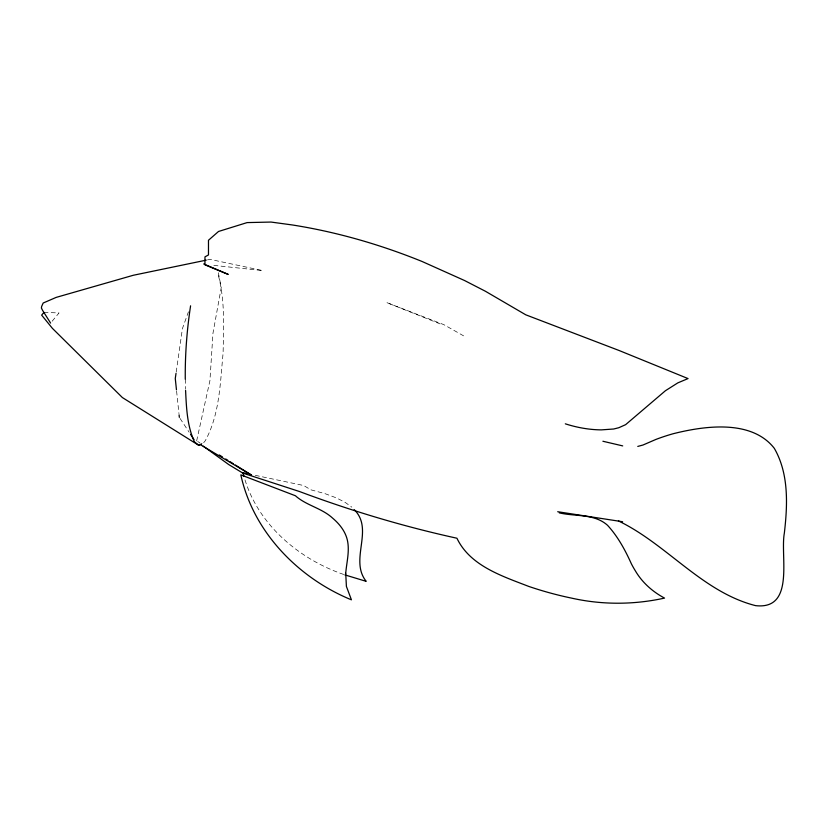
<?xml version="1.0" encoding="UTF-8"?>
<svg xmlns="http://www.w3.org/2000/svg" width="828" height="828" viewBox="0 0 828 828"><rect width="100%" height="100%" fill="white"/><g stroke="black" fill="none" stroke-linecap="round" stroke-linejoin="round"><path stroke-width="0.62" stroke-dasharray="4.14 3.1" d="M176.198 372.103L182.429 328.561L188.442 311.804M196.66 440.848L209.929 380.663L212.962 333.301L221.252 287.533L218.313 272.547M203.667 442.69L205.23 440.817C219.824 414.269 220.196 382.608 223.094 353.132C223.695 326.304 225.133 298.763 217.609 272.691M52.133 321.233L59.026 312.963L45.022 312.373M207.507 259.888L210.022 259.371L262.673 270.58L212.071 265.188M255.324 475.344L303.741 485.539L310.8 489.793L325.083 493.674L336.437 497.907L345.224 502.42L351.807 507.15M343.692 574.456C299.198 559.21 258.408 524.89 244.643 478.75M440.113 323.903L386.666 302.562L443.818 324.638L463.587 335.847M197.737 441.521L199.89 442.866M180.038 418.419L189.126 432.195M176.592 391.044L178.951 413.596M185.275 379.234L185.555 389.181"/><path stroke-width="1.24" d="M190.585 305.811C186.89 330.103 185.017 354.674 185.275 379.234M176.012 373.387L175.277 378.51L176.457 389.791M43.894 312.435L41.648 315.126L52.412 328.364L122.389 397.564L198.875 445.392L201.753 443.767M206.244 260.147L133.308 275.269L56.19 297.387L43.18 303.017L41.648 306.443L41.4 308.016L42.601 310.396L50.601 323.075M637.777 446.416L642.973 445.029L655.911 439.43A315.282 231.964 39.8 0 1 672.957 433.789C704.462 425.799 751.617 419.175 774.325 448.352C789.012 473.833 787.604 504.966 784.344 533.16C780.028 556.375 795.346 610.112 755.591 605.641C702.341 592.082 666.944 544.234 618.412 520.926M557.699 511.725L622.604 521.733M622.708 445.899L602.898 441.252M246.641 473.512L242.914 472.726L243.949 476.348M559.273 512.863C575.263 516.703 594.276 513.422 607.514 525.273C617.802 536.44 625.202 550.061 631.381 563.827A88.492 65.101 39.8 0 0 635.345 570.823C642.197 582.519 652.619 591.761 664.532 598.095C633.948 604.864 602.059 604.978 571.475 598.095A324.566 238.795 39.8 0 1 528.668 586.39C502.141 576.081 470.087 565.876 456.932 538.231C403.422 526.504 350.824 510.721 299.519 491.532L242.811 473.088L228.714 464.549L203.233 446.126M344.893 574.891L366.193 581.339C348.961 559.811 374.515 529.537 354.167 509.593M203.667 263.946L228.228 274.41L204.961 264.825L204.961 256.866L208.48 254.952L208.48 240.255L218.509 231.478L247.106 222.597L271.015 222.059L292.387 224.968A530.541 390.33 39.8 0 1 422.176 261.524L464.58 280.537L485.363 291.228L525.77 314.816L619.158 350.523L688.047 378.582L677.842 382.867L665.433 390.723L625.626 424.66L618.826 427.714L613.693 429.007L601.366 429.877A120.112 88.368 39.8 0 1 565.317 423.822M199.817 444.346L251.546 475.127L235.411 465.046M219.265 454.965L222.494 456.973M225.723 458.991L227.876 460.337M230.029 461.682L233.258 463.701M198.875 445.392L194.414 441.81C187.118 425.789 186.414 407.759 185.586 390.423M190.523 434.307L194.011 439.606M179.086 414.849L179.345 417.353M345.721 573.307L346.404 586.421L351.434 599.834C298.349 578.099 253.182 531.886 240.834 474.868L295.41 495.755C306.288 505.504 321.74 508.071 332.618 518.131C339.397 523.855 345.214 531.131 347.315 539.908C349.871 551.024 346.621 562.212 345.721 573.307"/></g></svg>
